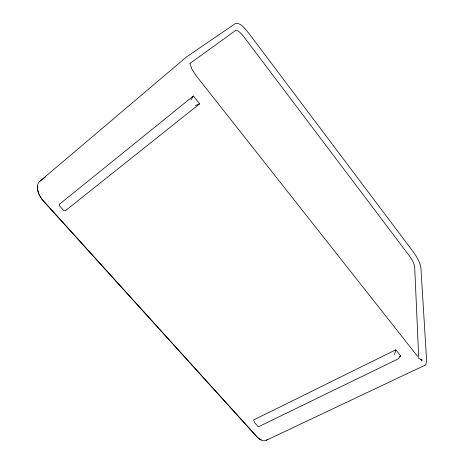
<?xml version="1.0" encoding="UTF-8"?>
<svg xmlns="http://www.w3.org/2000/svg" width="464" height="464" viewBox="0 0 464 464"><rect width="100%" height="100%" fill="white"/><g stroke="black" fill="none" stroke-linecap="round" stroke-linejoin="round"><path stroke-width="0.7" d="M394.562 354.49L395.809 349.815L400.722 355.981L398.124 358.939L258.344 426.822L254.881 422.971L253.524 420.013L395.809 349.815M190.942 99.928L193.407 95.99L199.636 103.803L65.354 210.772L63.8 210.644L59.52 205.888L59.462 204.218L193.407 95.99M267.426 439.478A16.124 8.323 66.4 0 1 256.714 436.508L43.761 201.283A17.91 10.504 46.6 0 1 40.078 181.093L186.522 56.915L235.602 23.397C241.535 22.875 245.259 29.389 248.797 33.228L413.279 251.882C416.637 256.673 419.966 261.864 420.906 267.734L426.619 360.586L425.83 364.808L266.545 440.174M40.078 181.093L45.837 176.772M189.764 63.585L235.921 30.23A10.521 2.79 53 0 1 243.246 35.989L410.077 256.812A9.373 2.32 59.2 0 1 414.654 266.4L418.783 358.724M399.423 356.613L400.722 355.981M195.46 105.577L199.636 103.803M422.385 359.942L420.802 359.896L421.973 360.366L419.531 358.533M417.588 356.329L196.272 75.887L192.021 69.374L190.107 63.91M261.209 439.872A15.254 7.888 66.4 0 1 257.456 437.453L42.178 199.671A16.942 9.953 46.6 0 1 37.804 186.087"/></g></svg>
